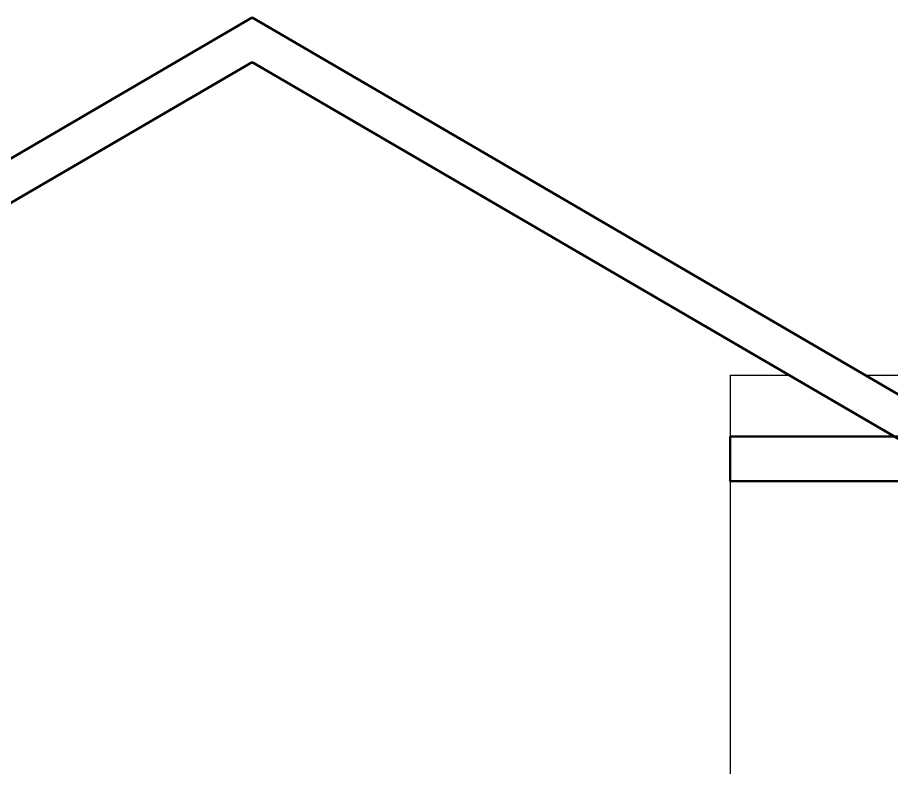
# Model space of a CAD drawing. Extents: x 4834 to 83801, y -13735 to 32221.
# Drawn here: x 13508 to 13712.4, y -12274.4 to -12099 of the extents above; entities that cross this region are included whole.
import ezdxf

# ---------------------------------------------------------------- set-up
doc = ezdxf.new("R2010")
doc.units = 0
doc.header["$LTSCALE"] = 8
doc.header["$MEASUREMENT"] = 0
doc.layers.add('A-ROOF', color=6, linetype='Continuous')

msp = doc.modelspace()

# ---------------------------------------------------------------- linework, layer by layer
at = {"layer": 'A-ROOF', "lineweight": 50}
for p, q in [((13562.87708, -12099.02463), (13273.00208, -12268.11838)), ((13852.75208, -12268.11838), (13562.87708, -12099.02463)), ((13273.00208, -12278.53771), (13562.87708, -12109.44396)), ((13562.87708, -12109.44396), (13852.75208, -12278.53771)), ((13787.62072, -12197.00239), (13674.62958, -12197.00239)), ((13674.62958, -12197.00239), (13674.62958, -12207.42173)), ((13674.62958, -12207.42173), (13788.14477, -12207.42173))]:
    msp.add_line(p, q, dxfattribs=at)
at = {"layer": 'A-ROOF'}
for p, q in [((13674.62958, -12182.64119), (13688.35804, -12182.64119)), ((13674.62958, -12182.64119), (13674.62958, -12197.00239)), ((13706.21976, -12182.64119), (13760.03417, -12182.64119)), ((13674.62958, -12207.42173), (13674.62958, -12278.53771))]:
    msp.add_line(p, q, dxfattribs=at)

doc.saveas('drawing.dxf')
